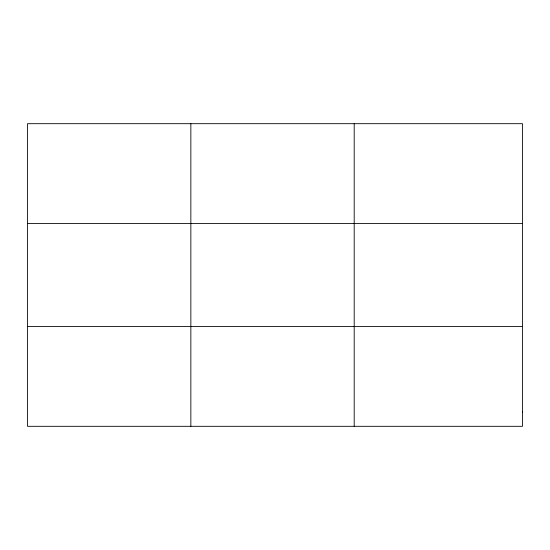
<?xml version="1.0" encoding="UTF-8"?>
<svg xmlns="http://www.w3.org/2000/svg" width="550" height="550" viewBox="0 0 550 550"><rect width="100%" height="100%" fill="white"/><g stroke="black" fill="none" stroke-linecap="round" stroke-linejoin="round"><path stroke-width="0.82" d="M190.85 123.688L190.85 426.312M354.2 123.688L354.2 426.312M27.5 223.554L522.5 223.554M27.5 326.446L522.5 326.446M522.5 412.046L522.5 426.312L27.5 426.312L27.5 123.688L522.5 123.688L522.5 412.046"/></g></svg>
